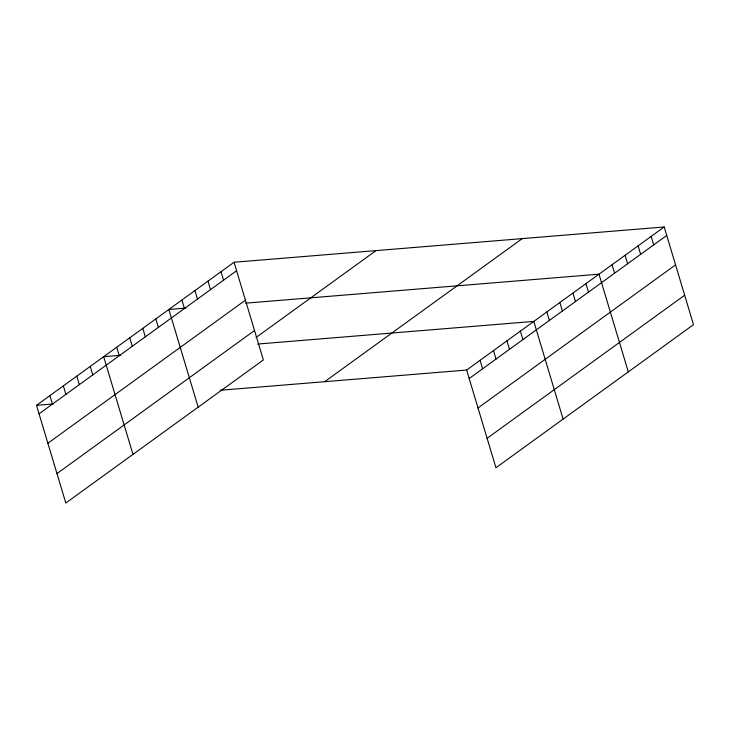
<?xml version="1.0" encoding="UTF-8"?>
<svg xmlns="http://www.w3.org/2000/svg" width="730" height="730" viewBox="0 0 730 730"><rect width="100%" height="100%" fill="white"/><g stroke="black" fill="none" stroke-linecap="round" stroke-linejoin="round"><path stroke-width="1.09" d="M234.056 262.252L263.366 359.954L65.809 503.034L36.5 405.332L234.056 262.252L664.19 226.966L693.5 324.668L495.944 467.748L466.634 370.046L664.19 226.966M39.046 413.81L236.602 270.73M47.879 443.256L245.435 300.176M56.976 473.587L254.533 330.517M256.048 337.488L376.005 250.609M324.686 381.69L522.242 238.61M469.171 378.514L666.727 235.443M478.004 407.96L675.569 264.88M487.111 438.301L684.667 295.221M185.758 308.087L168.867 309.474L198.177 407.176M245.472 303.187L598.992 274.179L628.302 371.88M120.569 355.3L103.669 356.687L132.979 454.388M257.708 344.049L533.803 321.401L563.113 419.093M36.5 405.332L53.4 403.945M220.232 390.258L466.634 370.046M651.151 236.41L653.697 244.888M638.111 245.855L640.657 254.323M625.072 255.29L627.617 263.767M612.032 264.735L614.578 273.212M585.953 283.623L588.499 292.1M572.913 293.068L575.459 301.545M559.883 302.512L562.419 310.989M546.843 311.956L549.38 320.424M520.371 331.128L522.908 339.605M506.93 340.855L509.476 349.332M493.498 350.582L496.044 359.06M480.066 360.31L482.612 368.787M221.017 271.697L223.562 280.174M207.977 281.141L210.523 289.618M194.937 290.586L197.483 299.063M181.898 300.03L184.444 308.507M155.828 318.919L158.364 327.387M142.788 328.363L145.325 336.831M129.748 337.798L132.294 346.276M116.709 347.243L119.255 355.72M90.237 366.414L92.774 374.891M76.805 376.151L79.342 384.619M63.364 385.878L65.91 394.355M49.932 395.605L52.478 404.082"/></g></svg>
